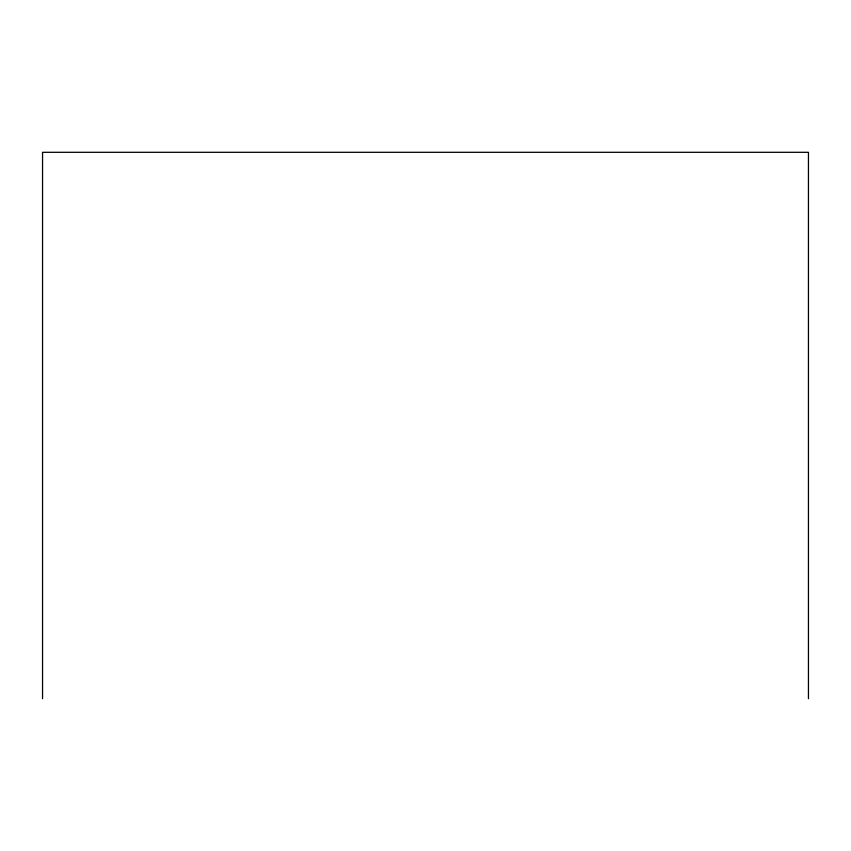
<?xml version="1.0" encoding="UTF-8"?>
<svg xmlns="http://www.w3.org/2000/svg" width="851" height="851" viewBox="0 0 851 851"><rect width="100%" height="100%" fill="white"/><g stroke="black" fill="none" stroke-linecap="round" stroke-linejoin="round"><path stroke-width="1.28" d="M808.45 698.692L808.45 152.308L42.55 152.308L42.55 698.692"/></g></svg>
